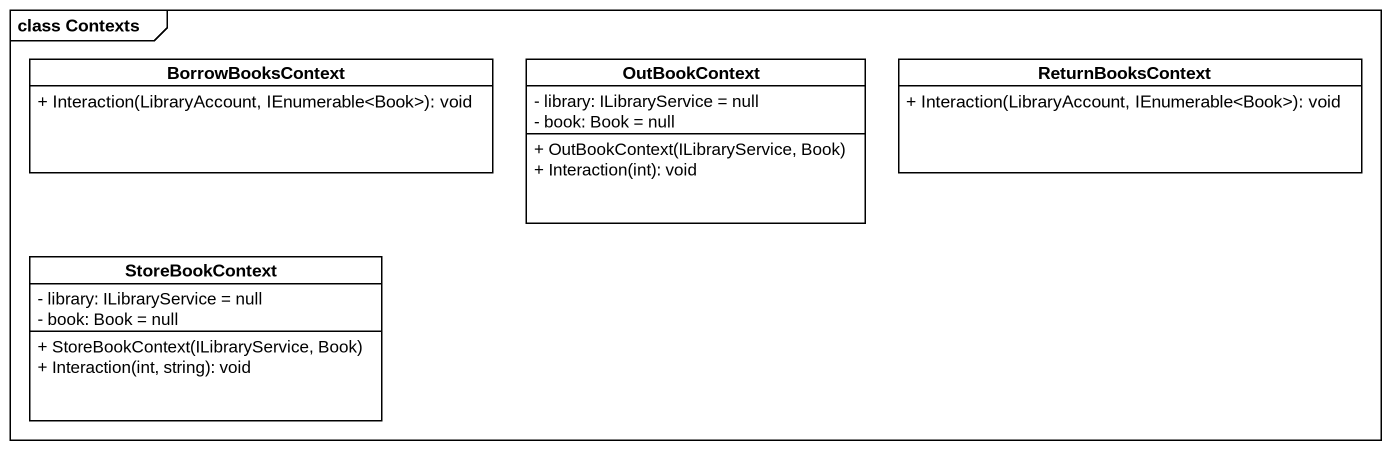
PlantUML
@startuml
mainframe class Contexts
hide circle
hide empty members
skinparam classAttributeIconSize 0
class BorrowBooksContext {
  + Interaction(LibraryAccount, IEnumerable<Book>): void
}
class OutBookContext {
  - library: ILibraryService = null
  - book: Book = null
  + OutBookContext(ILibraryService, Book)
  + Interaction(int): void
}
class ReturnBooksContext {
  + Interaction(LibraryAccount, IEnumerable<Book>): void
}
class StoreBookContext {
  - library: ILibraryService = null
  - book: Book = null
  + StoreBookContext(ILibraryService, Book)
  + Interaction(int, string): void
}
@enduml
